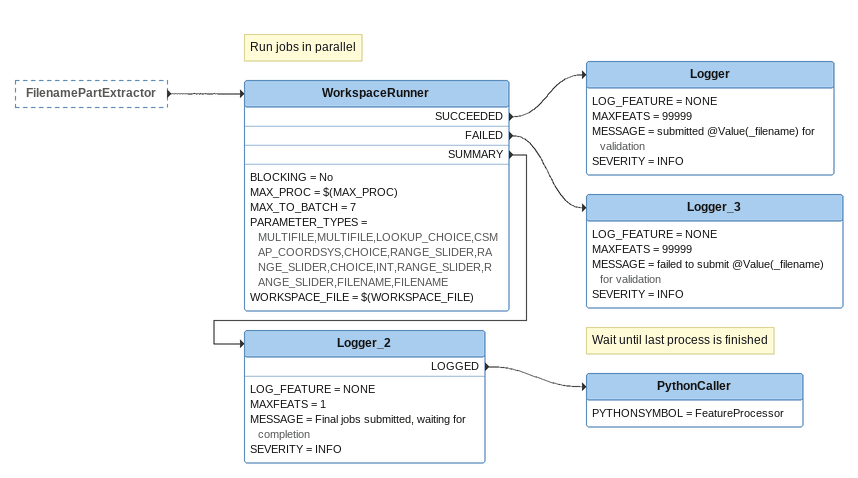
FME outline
FilenamePartExtractor [outside]
    -> WorkspaceRunner
Note: Run jobs in parallel
WorkspaceRunner
    BLOCKING = No
    MAX_PROC = $(MAX_PROC)
    MAX_TO_BATCH = 7
    PARAMETER_TYPES = MULTIFILE,MULTIFILE,LOOKUP_CHOICE,CSMAP_COORDSYS,CHOICE,RANGE_SLIDER,RANGE_SLIDER,CHOICE,INT,RANGE_SLIDER,RANGE_SLIDER,FILENAME,FILENAME
    WORKSPACE_FILE = $(WORKSPACE_FILE)
    SUCCEEDED -> Logger
    FAILED -> Logger_3
    SUMMARY -> Logger_2
Logger
    LOG_FEATURE = NONE
    MAXFEATS = 99999
    MESSAGE = submitted @Value(_filename) for validation
    SEVERITY = INFO
Logger_3
    LOG_FEATURE = NONE
    MAXFEATS = 99999
    MESSAGE = failed to submit @Value(_filename) for validation
    SEVERITY = INFO
Logger_2
    LOG_FEATURE = NONE
    MAXFEATS = 1
    MESSAGE = Final jobs submitted, waiting for completion
    SEVERITY = INFO
    LOGGED -> PythonCaller
Note: Wait until last process is finished
PythonCaller
    PYTHONSYMBOL = FeatureProcessor
